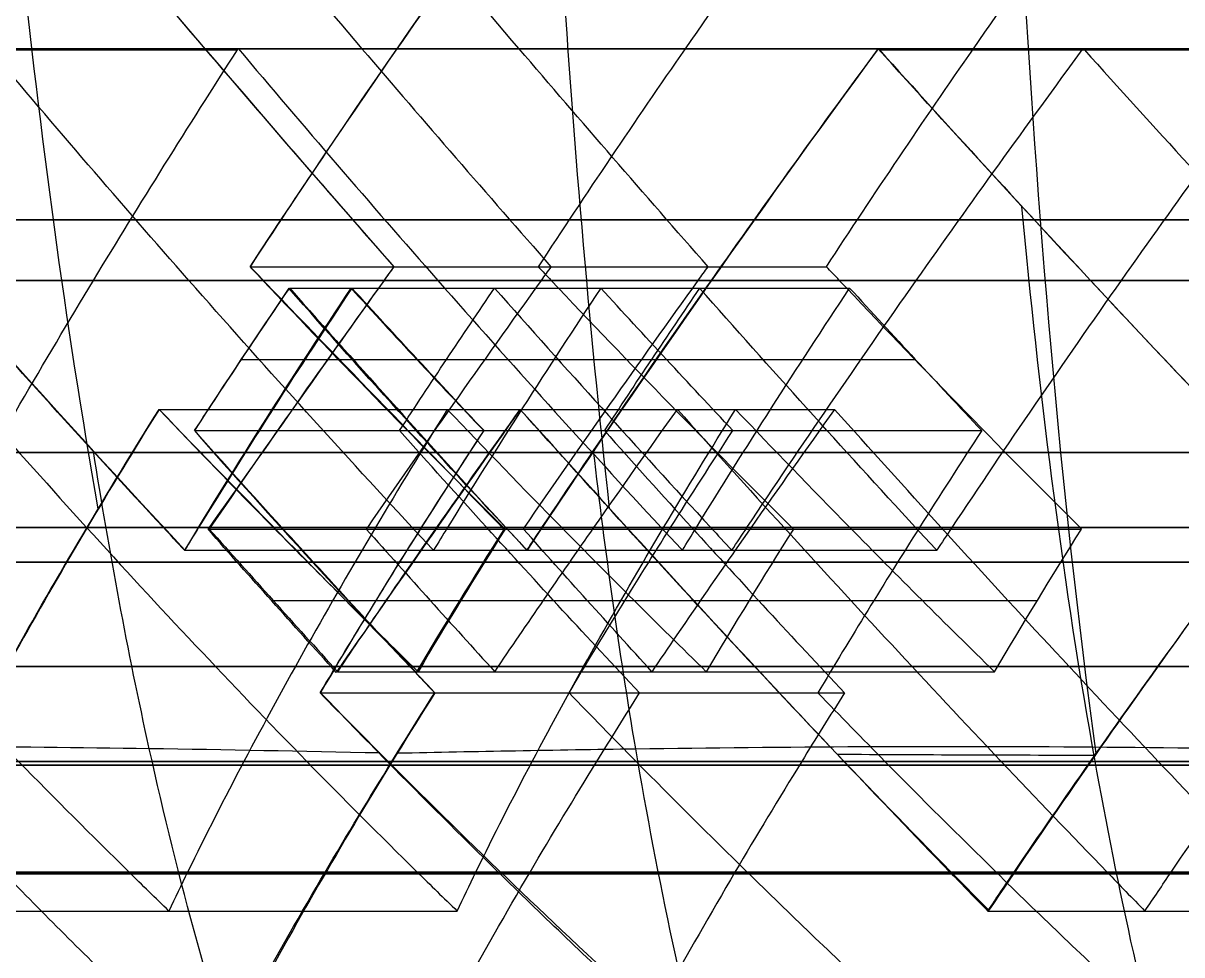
# Model space of a CAD drawing. Header units: millimetres. Extents: x -184 to 184, y -148 to 146.
# Drawn here: x -79.5 to -64.56, y -34.76 to -22.74 of the extents above; entities that cross this region are included whole.
import ezdxf

# ---------------------------------------------------------------- set-up
doc = ezdxf.new("R2010")
doc.units = ezdxf.units.MM
doc.header["$MEASUREMENT"] = 0
doc.layers.add('Tyre', color=7, linetype='Continuous', true_color=0x000000)

msp = doc.modelspace()

# ---------------------------------------------------------------- linework, layer by layer
at = {"layer": 'Tyre'}
for p, q in [((-83.149, -23.087, -102.206), (-76.733, -23.087, -94.319)), ((-83.14, -23.072, -102.217), (-76.724, -23.072, -94.33)), ((-83.139, -23.071, -102.217), (-76.723, -23.071, -94.331)), ((-83.139, -23.072, -102.218), (-76.722, -23.072, -94.331)), ((-77.154, -23.072, -106.676), (-73.104, -23.072, -97.35)), ((-74.677, -23.072, 108.425), (-67.246, -23.072, 101.485)), ((-68.472, -23.071, 112.571), (-63.189, -23.071, 103.884)), ((-68.472, -23.072, 112.57), (-63.19, -23.072, 103.883)), ((-68.471, -23.072, 112.571), (-63.188, -23.072, 103.884)), ((-68.458, -23.087, 112.577), (-63.175, -23.087, 103.89)), ((-76.571, -25.884, 106.511), (-69.141, -25.884, 99.572)), ((-74.717, -25.884, -107.82), (-70.666, -25.884, -98.495)), ((-85.005, -26.059, -99.978), (-78.588, -26.059, -92.092)), ((-80.567, -26.059, -103.588), (-74.151, -26.059, -95.701)), ((-76.406, -26.059, 106.586), (-68.975, -26.059, 99.647)), ((-74.843, -26.059, -107.689), (-70.793, -26.059, -98.364)), ((-70.624, -26.059, 110.606), (-65.341, -26.059, 101.919)), ((-65.737, -26.059, 113.579), (-60.455, -26.059, 104.892)), ((-76.06, -26.158, 106.904), (-70.778, -26.158, 98.217)), ((-75.258, -26.158, -107.47), (-68.842, -26.158, -99.583)), ((-76.679, -27.078, 106.225), (-71.396, -27.078, 97.538)), ((-74.412, -27.078, -107.826), (-67.995, -27.078, -99.939)), ((-77.744, -27.723, 105.198), (-70.313, -27.723, 98.258)), ((-73.088, -27.723, -108.485), (-69.037, -27.723, -99.159)), ((-77.286, -27.996, 105.532), (-72.003, -27.996, 96.845)), ((-73.555, -27.996, -108.165), (-67.139, -27.996, -100.279)), ((-86.108, -29.246, 98.063), (-78.677, -29.246, 91.123)), ((-78.67, -29.246, 104.068), (-71.24, -29.246, 97.128)), ((-77.687, -29.246, -104.882), (-71.271, -29.246, -96.995)), ((-77.234, -29.246, -105.215), (-70.818, -29.246, -97.328)), ((-77.098, -29.266, -105.176), (-73.047, -29.266, -95.85)), ((-77.084, -29.246, -105.192), (-73.034, -29.246, -95.867)), ((-76.269, -29.246, 105.817), (-68.839, -29.246, 98.877)), ((-76.16, -29.246, 105.985), (-70.878, -29.246, 97.298)), ((-74.359, -29.246, -107.257), (-67.942, -29.246, -99.37)), ((-74.164, -29.246, -107.303), (-70.113, -29.246, -97.977)), ((-73.302, -29.246, 107.862), (-65.872, -29.246, 100.922)), ((-73.282, -29.266, 107.869), (-65.852, -29.266, 100.929)), ((-73.273, -29.246, 108.011), (-67.991, -29.246, 99.324)), ((-72.808, -29.246, 108.326), (-67.525, -29.246, 99.639)), ((-71.712, -29.246, -108.979), (-67.661, -29.246, -99.654)), ((-77.414, -29.54, -104.991), (-70.998, -29.54, -97.104)), ((-73.002, -29.54, 108.105), (-67.719, -29.54, 99.418)), ((-76.274, -30.186, -105.489), (-72.224, -30.186, -96.163)), ((-73.853, -30.186, 107.198), (-66.422, -30.186, 100.258)), ((-75.441, -31.105, -105.779), (-71.391, -31.105, -96.453)), ((-74.405, -31.105, 106.51), (-66.975, -31.105, 99.57)), ((-75.667, -31.378, -105.631), (-69.251, -31.378, -97.745)), ((-74.191, -31.378, 106.673), (-68.908, -31.378, 97.986)), ((-83.269, -32.262, 99.361), (-75.839, -32.262, 92.421)), ((-80.365, -32.262, 101.702), (-72.934, -32.262, 94.762)), ((-74.803, -32.262, -105.91), (-68.387, -32.262, -98.023)), ((-74.742, -32.262, 105.953), (-69.46, -32.262, 97.266)), ((-68.915, -32.262, -109.784), (-64.864, -32.262, -100.458)), ((-65.737, -32.262, -111.737), (-61.686, -32.262, -102.411)), ((-81.847, -33.688, 99.901), (-74.416, -33.688, 92.961)), ((-81.09, -33.688, 100.51), (-73.659, -33.688, 93.571)), ((-75.602, -33.688, 104.738), (-70.32, -33.688, 96.051)), ((-73.371, -33.688, -106.313), (-66.955, -33.688, -98.427)), ((-67.549, -33.688, -110.068), (-63.499, -33.688, -100.743)), ((-66.722, -33.688, -110.577), (-62.671, -33.688, -101.252)), ((-81.331, -34.191, 100.078), (-73.901, -34.191, 93.138)), ((-67.061, -34.191, -110.151), (-63.01, -34.191, -100.825))]:
    msp.add_line(p, q, dxfattribs=at)
at = {"layer": 'Tyre', "extrusion": (0, 1, 0)}
for centre, radius in [((-0.002, 0, -23.072), 127.353), ((-0.002, 0, -25.28), 122.902), ((-0.002, 0, -26.059), 126.825), ((-0.002, 0, -28.277), 122.237), ((-0.002, 0, -29.246), 126.118), ((-0.002, 0, -29.694), 121.862), ((-0.002, 0, -31.039), 121.458), ((-0.002, 0, -32.262), 125.267), ((-0.002, 0, -32.312), 121.025), ((-0.002, 0, -33.688), 124.781), ((-0.002, 0, -33.709), 120.479)]:
    msp.add_circle(centre, radius, dxfattribs=at)
at = {"layer": 'Tyre'}
for points, knots in [([(-44.104, -25.214), (-44.422, -25.8), (-45.03, -26.906), (-45.916, -28.462), (-46.729, -29.826), (-47.479, -31.009), (-48.174, -32.029), (-48.826, -32.902), (-49.443, -33.644), (-50.037, -34.273), (-50.62, -34.811), (-51.256, -35.315), (-52.005, -35.814), (-52.89, -36.3), (-53.873, -36.739), (-54.916, -37.119), (-56.015, -37.449), (-57.161, -37.736), (-58.348, -37.988), (-59.569, -38.216), (-60.935, -38.448), (-62.107, -38.639), (-63.544, -38.882), (-65.857, -39.301), (-69.448, -40.037), (-73.02, -40.814), (-75.853, -41.4), (-78.5, -41.914), (-81.132, -42.355), (-83.677, -42.669), (-85.986, -42.877), (-88.747, -43.006), (-92.052, -43.027), (-95.53, -42.953), (-98.573, -42.845), (-100.859, -42.765), (-102.465, -42.714), (-104.165, -42.664), (-106.226, -42.583), (-108.05, -42.454), (-109.445, -42.297), (-110.431, -42.151), (-111.367, -41.972), (-112.3, -41.744), (-113.287, -41.429), (-114.312, -40.994), (-115.312, -40.436), (-116.23, -39.786), (-117.077, -39.039), (-117.864, -38.188), (-118.597, -37.23), (-119.279, -36.161), (-119.913, -34.98), (-120.501, -33.689), (-121.016, -32.364), (-121.47, -31.022), (-121.873, -29.676), (-122.379, -27.762), (-122.911, -25.337), (-123.444, -22.287), (-123.882, -19.123), (-124.238, -15.803), (-124.507, -12.476), (-124.699, -9.19), (-124.849, -5.37), (-124.896, -2.648), (-124.904, -1)], [-120.649004, -120.649004, -120.649004, -120.649004, -118.650702, -116.862627, -115.278043, -113.886013, -112.659991, -111.57623, -110.619273, -109.764185, -108.982805, -108.241804, -107.330881, -106.285945, -105.214455, -104.103595, -102.956919, -101.774926, -100.560273, -99.316969, -98.049825, -96.401874, -95.754745, -93.679159, -89.348161, -84.759548, -82.712049, -80.669318, -76.6709, -74.708043, -72.977287, -69.716501, -66.420043, -63.061128, -59.280374, -57.285758, -56.198777, -54.459689, -52.18611, -50.010515, -48.975492, -47.975653, -47.021046, -46.115651, -45.09644, -43.915354, -42.778406, -41.665801, -40.547217, -39.394425, -38.193605, -36.930675, -35.593952, -34.175832, -32.675947, -31.330744, -29.926467, -28.461055, -25.390839, -22.481232, -19.173422, -15.811868, -12.463584, -9.160915, -5.937875, -0.994422, -0.994422, -0.994422, -0.994422]), ([(-65.663, -32.161, -111.802), (-66.139, -28.699, -112.868), (-66.705, -21.608, -114.061), (-66.984, -13.237, -114.769), (-67.074, -8.215, -114.991), (-67.094, -6.644, -115.04)], [11.622363, 11.622363, 11.622363, 11.622363, 21.998391, 32.39871, 37.116955, 37.116955, 37.116955, 37.116955]), ([(-78.528, -29.005, 104.255), (-78.953, -26.588, 104.688), (-79.736, -20.674, 105.504), (-80.161, -14.317, 105.835), (-80.337, -10.35, 105.968), (-80.358, -9.844, 105.983)], [14.758479, 14.758479, 14.758479, 14.758479, 21.998391, 32.39871, 33.919074, 33.919074, 33.919074, 33.919074]), ([(-71.936, -29.005, -108.909), (-72.202, -26.588, -109.454), (-72.708, -20.674, -110.465), (-72.878, -14.317, -110.977), (-72.944, -10.35, -111.187), (-72.951, -9.844, -111.212)], [14.758479, 14.758479, 14.758479, 14.758479, 21.998391, 32.39871, 33.919074, 33.919074, 33.919074, 33.919074]), ([(-80.235, -19.416, -104.984), (-80.167, -19.498, -105.024), (-80.099, -19.58, -105.064), (-80.031, -19.662, -105.104), (-79.087, -20.797, -105.658), (-78.128, -21.934, -106.184), (-77.154, -23.072, -106.676), (-76.353, -24.009, -107.081), (-75.54, -24.947, -107.464), (-74.717, -25.884, -107.82)], [668.78662, 668.78662, 668.78662, 668.78662, 669.127981, 669.127981, 669.127981, 673.859453, 673.859453, 673.859453, 677.752953, 677.752953, 677.752953, 677.752953]), ([(-78.21, -19.416, -100.321), (-78.142, -19.498, -100.361), (-78.074, -19.58, -100.401), (-78.006, -19.662, -100.441), (-77.062, -20.797, -100.995), (-76.103, -21.934, -101.521), (-75.129, -23.072, -102.013), (-74.328, -24.009, -102.418), (-73.515, -24.947, -102.801), (-72.692, -25.884, -103.157)], [668.78662, 668.78662, 668.78662, 668.78662, 669.127981, 669.127981, 669.127981, 673.859453, 673.859453, 673.859453, 677.752953, 677.752953, 677.752953, 677.752953]), ([(-72.051, -19.416, 110.761), (-72.112, -19.498, 110.71), (-72.172, -19.58, 110.66), (-72.233, -19.662, 110.609), (-73.071, -20.797, 109.905), (-73.887, -21.934, 109.178), (-74.677, -23.072, 108.425), (-75.327, -24.009, 107.805), (-75.96, -24.947, 107.168), (-76.571, -25.884, 106.511)], [668.78662, 668.78662, 668.78662, 668.78662, 669.127981, 669.127981, 669.127981, 673.859453, 673.859453, 673.859453, 677.752953, 677.752953, 677.752953, 677.752953]), ([(-70.666, -25.884, -98.495), (-71.49, -24.947, -98.138), (-72.302, -24.009, -97.755), (-73.104, -23.072, -97.35), (-74.078, -21.934, -96.858), (-75.037, -20.797, -96.333), (-75.98, -19.662, -95.779), (-76.048, -19.58, -95.739), (-76.117, -19.498, -95.698), (-76.184, -19.416, -95.658)], [-677.752953, -677.752953, -677.752953, -677.752953, -673.859453, -673.859453, -673.859453, -669.127981, -669.127981, -669.127981, -668.78662, -668.78662, -668.78662, -668.78662]), ([(-68.335, -19.416, 107.291), (-68.396, -19.498, 107.24), (-68.457, -19.58, 107.19), (-68.517, -19.662, 107.139), (-69.356, -20.797, 106.435), (-70.172, -21.934, 105.708), (-70.962, -23.072, 104.955), (-71.612, -24.009, 104.335), (-72.244, -24.947, 103.698), (-72.856, -25.884, 103.041)], [668.78662, 668.78662, 668.78662, 668.78662, 669.127981, 669.127981, 669.127981, 673.859453, 673.859453, 673.859453, 677.752953, 677.752953, 677.752953, 677.752953]), ([(-69.141, -25.884, 99.572), (-68.529, -24.947, 100.228), (-67.896, -24.009, 100.865), (-67.246, -23.072, 101.485), (-66.457, -21.934, 102.238), (-65.64, -20.797, 102.965), (-64.802, -19.662, 103.669), (-64.742, -19.58, 103.72), (-64.681, -19.498, 103.771), (-64.62, -19.416, 103.821)], [-677.752953, -677.752953, -677.752953, -677.752953, -673.859453, -673.859453, -673.859453, -669.127981, -669.127981, -669.127981, -668.78662, -668.78662, -668.78662, -668.78662]), ([(-59.744, -25.884, 116.868), (-60.638, -24.95, 116.618), (-61.52, -24.013, 116.342), (-62.392, -23.072, 116.044), (-63.444, -21.939, 115.685), (-64.48, -20.802, 115.293), (-65.501, -19.662, 114.874), (-65.575, -19.58, 114.843), (-65.648, -19.498, 114.813), (-65.721, -19.416, 114.783)], [804.936805, 804.936805, 804.936805, 804.936805, 808.886961, 808.886961, 808.886961, 813.649053, 813.649053, 813.649053, 813.991134, 813.991134, 813.991134, 813.991134]), ([(-77.414, -29.54, -104.991), (-77.506, -29.442, -104.955), (-77.597, -29.344, -104.918), (-77.687, -29.246, -104.882), (-78.669, -28.19, -104.485), (-79.628, -27.127, -104.052), (-80.567, -26.059, -103.588), (-81.441, -25.067, -103.156), (-82.298, -24.071, -102.698), (-83.139, -23.071, -102.217)], [781.686392, 781.686392, 781.686392, 781.686392, 782.101856, 782.101856, 782.101856, 786.58964, 786.58964, 786.58964, 790.763389, 790.763389, 790.763389, 790.763389]), ([(-80.604, -29.54, -89.291), (-80.55, -29.442, -89.373), (-80.496, -29.344, -89.454), (-80.442, -29.246, -89.536), (-79.854, -28.19, -90.416), (-79.234, -27.127, -91.266), (-78.588, -26.059, -92.092), (-77.991, -25.072, -92.855), (-77.371, -24.08, -93.597), (-76.733, -23.087, -94.319), (-76.73, -23.082, -94.323), (-76.727, -23.077, -94.326), (-76.723, -23.071, -94.331)], [-799.840146, -799.840146, -799.840146, -799.840146, -799.424696, -799.424696, -799.424696, -794.937043, -794.937043, -794.937043, -790.783637, -790.783637, -790.783637, -790.763389, -790.763389, -790.763389, -790.763389]), ([(-74.206, -29.54, -101.047), (-74.297, -29.442, -101.011), (-74.388, -29.344, -100.975), (-74.479, -29.246, -100.938), (-75.461, -28.19, -100.542), (-76.42, -27.127, -100.108), (-77.359, -26.059, -99.644), (-78.233, -25.067, -99.213), (-79.089, -24.071, -98.755), (-79.931, -23.071, -98.274)], [781.686392, 781.686392, 781.686392, 781.686392, 782.101856, 782.101856, 782.101856, 786.58964, 786.58964, 786.58964, 790.763389, 790.763389, 790.763389, 790.763389]), ([(-76.723, -23.071, -94.331), (-75.881, -24.071, -94.812), (-75.025, -25.067, -95.269), (-74.151, -26.059, -95.701), (-73.211, -27.127, -96.165), (-72.252, -28.19, -96.598), (-71.271, -29.246, -96.995), (-71.18, -29.344, -97.032), (-71.089, -29.442, -97.068), (-70.998, -29.54, -97.104)], [-790.763389, -790.763389, -790.763389, -790.763389, -786.58964, -786.58964, -786.58964, -782.101856, -782.101856, -782.101856, -781.686392, -781.686392, -781.686392, -781.686392]), ([(-73.002, -29.54, 108.105), (-72.938, -29.442, 108.179), (-72.873, -29.344, 108.253), (-72.808, -29.246, 108.326), (-72.106, -28.19, 109.118), (-71.376, -27.127, 109.876), (-70.624, -26.059, 110.606), (-69.925, -25.067, 111.285), (-69.207, -24.071, 111.939), (-68.472, -23.071, 112.571)], [781.686392, 781.686392, 781.686392, 781.686392, 782.101856, 782.101856, 782.101856, 786.58964, 786.58964, 786.58964, 790.763389, 790.763389, 790.763389, 790.763389]), ([(-70.361, -29.54, 103.762), (-70.296, -29.442, 103.836), (-70.232, -29.344, 103.909), (-70.166, -29.246, 103.983), (-69.464, -28.19, 104.774), (-68.735, -27.127, 105.533), (-67.983, -26.059, 106.263), (-67.284, -25.067, 106.941), (-66.565, -24.071, 107.595), (-65.83, -23.071, 108.227)], [781.686392, 781.686392, 781.686392, 781.686392, 782.101856, 782.101856, 782.101856, 786.58964, 786.58964, 786.58964, 790.763389, 790.763389, 790.763389, 790.763389]), ([(-68.472, -23.071, 112.571), (-68.467, -23.077, 112.573), (-68.462, -23.082, 112.575), (-68.458, -23.087, 112.577), (-67.564, -24.08, 112.936), (-66.657, -25.072, 113.272), (-65.737, -26.059, 113.579), (-64.744, -27.127, 113.911), (-63.735, -28.19, 114.21), (-62.709, -29.246, 114.469), (-62.614, -29.344, 114.493), (-62.518, -29.442, 114.517), (-62.423, -29.54, 114.54)], [790.763389, 790.763389, 790.763389, 790.763389, 790.783637, 790.783637, 790.783637, 794.937043, 794.937043, 794.937043, 799.424696, 799.424696, 799.424696, 799.840146, 799.840146, 799.840146, 799.840146]), ([(-63.189, -23.071, 103.884), (-63.924, -24.071, 103.252), (-64.642, -25.067, 102.598), (-65.341, -26.059, 101.919), (-66.093, -27.127, 101.189), (-66.823, -28.19, 100.431), (-67.525, -29.246, 99.639), (-67.59, -29.344, 99.566), (-67.655, -29.442, 99.492), (-67.719, -29.54, 99.418)], [-790.763389, -790.763389, -790.763389, -790.763389, -786.58964, -786.58964, -786.58964, -782.101856, -782.101856, -782.101856, -781.686392, -781.686392, -781.686392, -781.686392]), ([(-65.83, -23.071, 108.227), (-65.825, -23.077, 108.23), (-65.821, -23.082, 108.231), (-65.816, -23.087, 108.233), (-64.922, -24.08, 108.593), (-64.016, -25.072, 108.928), (-63.096, -26.059, 109.235), (-62.102, -27.127, 109.567), (-61.093, -28.19, 109.866), (-60.067, -29.246, 110.126), (-59.972, -29.344, 110.15), (-59.877, -29.442, 110.173), (-59.782, -29.54, 110.197)], [790.763389, 790.763389, 790.763389, 790.763389, 790.783637, 790.783637, 790.783637, 794.937043, 794.937043, 794.937043, 799.424696, 799.424696, 799.424696, 799.840146, 799.840146, 799.840146, 799.840146]), ([(-79.012, -44.299, -94.141), (-79.32, -43.636, -94.519), (-81.316, -39.203, -96.969), (-83.248, -33.235, -99.303), (-84.143, -27.457, -100.377), (-84.424, -25.105, -100.713)], [-0.533993, -0.533993, -0.533993, -0.533993, 1.197755, 11.598073, 18.662915, 18.662915, 18.662915, 18.662915]), ([(-62.244, -44.299, 105.978), (-62.497, -43.636, 106.395), (-64.136, -39.203, 109.096), (-65.689, -33.235, 111.698), (-66.401, -27.457, 112.901), (-66.624, -25.105, 113.277)], [-0.533993, -0.533993, -0.533993, -0.533993, 1.197755, 11.598073, 18.662915, 18.662915, 18.662915, 18.662915]), ([(-74.717, -25.884, -107.82), (-74.759, -25.943, -107.777), (-74.801, -26.001, -107.733), (-74.843, -26.059, -107.689), (-75.613, -27.13, -106.889), (-76.362, -28.193, -106.058), (-77.084, -29.246, -105.192), (-77.089, -29.253, -105.187), (-77.093, -29.26, -105.181), (-77.098, -29.266, -105.176)], [677.752953, 677.752953, 677.752953, 677.752953, 678.005283, 678.005283, 678.005283, 682.634149, 682.634149, 682.634149, 682.663228, 682.663228, 682.663228, 682.663228]), ([(-76.571, -25.884, 106.511), (-76.516, -25.943, 106.536), (-76.461, -26.001, 106.561), (-76.406, -26.059, 106.586), (-75.394, -27.13, 107.044), (-74.36, -28.193, 107.471), (-73.302, -29.246, 107.862), (-73.296, -29.253, 107.864), (-73.289, -29.26, 107.867), (-73.282, -29.266, 107.869)], [677.752953, 677.752953, 677.752953, 677.752953, 678.005283, 678.005283, 678.005283, 682.634149, 682.634149, 682.634149, 682.663228, 682.663228, 682.663228, 682.663228]), ([(-72.692, -25.884, -103.157), (-72.734, -25.943, -103.114), (-72.776, -26.001, -103.07), (-72.818, -26.059, -103.027), (-73.588, -27.13, -102.226), (-74.336, -28.193, -101.395), (-75.059, -29.246, -100.529), (-75.064, -29.253, -100.524), (-75.068, -29.26, -100.518), (-75.073, -29.266, -100.513)], [677.752953, 677.752953, 677.752953, 677.752953, 678.005283, 678.005283, 678.005283, 682.634149, 682.634149, 682.634149, 682.663228, 682.663228, 682.663228, 682.663228]), ([(-73.047, -29.266, -95.85), (-73.043, -29.26, -95.856), (-73.038, -29.253, -95.861), (-73.034, -29.246, -95.867), (-72.311, -28.193, -96.733), (-71.563, -27.13, -97.563), (-70.793, -26.059, -98.364), (-70.751, -26.001, -98.408), (-70.709, -25.943, -98.451), (-70.666, -25.884, -98.495)], [-682.663228, -682.663228, -682.663228, -682.663228, -682.634149, -682.634149, -682.634149, -678.005283, -678.005283, -678.005283, -677.752953, -677.752953, -677.752953, -677.752953]), ([(-72.856, -25.884, 103.041), (-72.801, -25.943, 103.066), (-72.746, -26.001, 103.092), (-72.691, -26.059, 103.116), (-71.678, -27.13, 103.574), (-70.645, -28.193, 104.001), (-69.587, -29.246, 104.392), (-69.58, -29.253, 104.394), (-69.574, -29.26, 104.397), (-69.567, -29.266, 104.399)], [677.752953, 677.752953, 677.752953, 677.752953, 678.005283, 678.005283, 678.005283, 682.634149, 682.634149, 682.634149, 682.663228, 682.663228, 682.663228, 682.663228]), ([(-65.852, -29.266, 100.929), (-65.858, -29.26, 100.927), (-65.865, -29.253, 100.925), (-65.872, -29.246, 100.922), (-66.93, -28.193, 100.531), (-67.963, -27.13, 100.104), (-68.975, -26.059, 99.647), (-69.031, -26.001, 99.622), (-69.086, -25.943, 99.597), (-69.141, -25.884, 99.572)], [-682.663228, -682.663228, -682.663228, -682.663228, -682.634149, -682.634149, -682.634149, -678.005283, -678.005283, -678.005283, -677.752953, -677.752953, -677.752953, -677.752953]), ([(-75.258, -26.158, -107.47), (-75.942, -27.19, -106.745), (-76.603, -28.22, -105.994), (-77.234, -29.246, -105.215), (-77.295, -29.344, -105.14), (-77.355, -29.442, -105.066), (-77.414, -29.54, -104.991)], [776.969921, 776.969921, 776.969921, 776.969921, 781.275938, 781.275938, 781.275938, 781.686392, 781.686392, 781.686392, 781.686392]), ([(-76.06, -26.158, 106.904), (-75.148, -27.19, 107.305), (-74.219, -28.22, 107.676), (-73.273, -29.246, 108.011), (-73.183, -29.344, 108.043), (-73.093, -29.442, 108.074), (-73.002, -29.54, 108.105)], [776.969921, 776.969921, 776.969921, 776.969921, 781.275938, 781.275938, 781.275938, 781.686392, 781.686392, 781.686392, 781.686392]), ([(-72.05, -26.158, -103.527), (-72.734, -27.19, -102.801), (-73.394, -28.22, -102.051), (-74.026, -29.246, -101.271), (-74.086, -29.344, -101.197), (-74.146, -29.442, -101.122), (-74.206, -29.54, -101.047)], [776.969921, 776.969921, 776.969921, 776.969921, 781.275938, 781.275938, 781.275938, 781.686392, 781.686392, 781.686392, 781.686392]), ([(-73.419, -26.158, 102.56), (-72.507, -27.19, 102.962), (-71.578, -28.22, 103.333), (-70.632, -29.246, 103.667), (-70.542, -29.344, 103.699), (-70.451, -29.442, 103.731), (-70.361, -29.54, 103.762)], [776.969921, 776.969921, 776.969921, 776.969921, 781.275938, 781.275938, 781.275938, 781.686392, 781.686392, 781.686392, 781.686392]), ([(-70.998, -29.54, -97.104), (-70.938, -29.442, -97.179), (-70.878, -29.344, -97.253), (-70.818, -29.246, -97.328), (-70.186, -28.22, -98.107), (-69.525, -27.19, -98.858), (-68.842, -26.158, -99.583)], [-781.686392, -781.686392, -781.686392, -781.686392, -781.275938, -781.275938, -781.275938, -776.969921, -776.969921, -776.969921, -776.969921]), ([(-67.719, -29.54, 99.418), (-67.81, -29.442, 99.387), (-67.9, -29.344, 99.355), (-67.991, -29.246, 99.324), (-68.937, -28.22, 98.989), (-69.865, -27.19, 98.618), (-70.778, -26.158, 98.217)], [-781.686392, -781.686392, -781.686392, -781.686392, -781.275938, -781.275938, -781.275938, -776.969921, -776.969921, -776.969921, -776.969921]), ([(-65.842, -43.388), (-65.353, -43.291), (-64.206, -43.067), (-62.848, -42.821), (-61.013, -42.511), (-58.961, -42.183), (-56.242, -41.655), (-54.073, -41.07), (-52.364, -40.446), (-51.101, -39.882), (-50.082, -39.323), (-49.338, -38.845), (-48.716, -38.406), (-48.025, -37.859), (-46.945, -36.867), (-45.925, -35.701), (-44.934, -34.377), (-44.148, -33.225), (-43.329, -31.934), (-42.465, -30.485), (-41.543, -28.866), (-40.915, -27.724), (-40.589, -27.123)], [99.213806, 99.213806, 99.213806, 99.213806, 100.70943, 102.718372, 103.3544, 106.29178, 108.954666, 111.65885, 113.026025, 114.407114, 115.806088, 116.510675, 117.05802, 118.090547, 119.153589, 121.452516, 122.728115, 124.114757, 125.636115, 127.315191, 129.174642, 131.225469, 131.225469, 131.225469, 131.225469]), ([(-77.616, -34.191, 96.608), (-77.789, -34.024, 96.55), (-77.961, -33.856, 96.491), (-78.131, -33.688, 96.431), (-78.612, -33.216, 96.261), (-79.086, -32.74, 96.081), (-79.554, -32.262, 95.891), (-80.527, -31.266, 95.496), (-81.472, -30.26, 95.06), (-82.393, -29.246, 94.593), (-82.853, -28.74, 94.36), (-83.307, -28.232, 94.118), (-83.755, -27.723, 93.87)], [699.146423, 699.146423, 699.146423, 699.146423, 699.887678, 699.887678, 699.887678, 701.973631, 701.973631, 701.973631, 706.315002, 706.315002, 706.315002, 708.483339, 708.483339, 708.483339, 708.483339]), ([(-77.744, -27.723, 105.198), (-78.06, -28.231, 104.828), (-78.369, -28.739, 104.451), (-78.67, -29.246, 104.068), (-79.268, -30.254, 103.308), (-79.837, -31.261, 102.52), (-80.365, -32.262, 101.702), (-80.616, -32.738, 101.312), (-80.858, -33.214, 100.915), (-81.09, -33.688, 100.51), (-81.172, -33.856, 100.367), (-81.252, -34.024, 100.223), (-81.331, -34.191, 100.078)], [690.141445, 690.141445, 690.141445, 690.141445, 692.252978, 692.252978, 692.252978, 696.445415, 696.445415, 696.445415, 698.440735, 698.440735, 698.440735, 699.146423, 699.146423, 699.146423, 699.146423]), ([(-81.315, -34.181, 100.058), (-80.816, -33.112, 101.002), (-80.261, -32.038, 101.899), (-79.058, -29.878, 103.608), (-78.417, -28.802, 104.416), (-77.744, -27.723, 105.198)], [-196.453086, -196.453086, -196.453086, -196.453086, -191.92482, -191.92482, -187.448108, -187.448108, -187.448108, -187.448108]), ([(-80.04, -27.723, 90.4), (-79.591, -28.232, 90.648), (-79.137, -28.74, 90.89), (-78.677, -29.246, 91.123), (-77.757, -30.26, 91.59), (-76.811, -31.266, 92.026), (-75.839, -32.262, 92.421), (-75.371, -32.74, 92.611), (-74.897, -33.216, 92.792), (-74.416, -33.688, 92.961), (-74.245, -33.856, 93.021), (-74.073, -34.024, 93.08), (-73.901, -34.191, 93.138)], [-708.483339, -708.483339, -708.483339, -708.483339, -706.315002, -706.315002, -706.315002, -701.973631, -701.973631, -701.973631, -699.887678, -699.887678, -699.887678, -699.146423, -699.146423, -699.146423, -699.146423]), ([(-74.405, -31.105, 106.51), (-75.036, -30.489, 106.293), (-75.657, -29.87, 106.061), (-76.269, -29.246, 105.817), (-76.766, -28.741, 105.619), (-77.258, -28.233, 105.412), (-77.744, -27.723, 105.198)], [685.210677, 685.210677, 685.210677, 685.210677, 687.932616, 687.932616, 687.932616, 690.141445, 690.141445, 690.141445, 690.141445]), ([(-74.028, -27.723, 101.728), (-74.344, -28.231, 101.358), (-74.653, -28.739, 100.981), (-74.955, -29.246, 100.598), (-75.553, -30.253, 99.838), (-76.122, -31.261, 99.05), (-76.65, -32.262, 98.232), (-76.901, -32.738, 97.842), (-77.143, -33.214, 97.445), (-77.375, -33.688, 97.04), (-77.456, -33.856, 96.897), (-77.537, -34.024, 96.753), (-77.616, -34.191, 96.608)], [690.141445, 690.141445, 690.141445, 690.141445, 692.252978, 692.252978, 692.252978, 696.445415, 696.445415, 696.445415, 698.440735, 698.440735, 698.440735, 699.146423, 699.146423, 699.146423, 699.146423]), ([(-75.441, -31.105, -105.779), (-75.026, -30.489, -106.3), (-74.599, -29.87, -106.808), (-74.164, -29.246, -107.303), (-73.811, -28.741, -107.705), (-73.452, -28.233, -108.099), (-73.088, -27.723, -108.485)], [685.210677, 685.210677, 685.210677, 685.210677, 687.932616, 687.932616, 687.932616, 690.141445, 690.141445, 690.141445, 690.141445]), ([(-70.69, -31.105, 103.04), (-71.32, -30.489, 102.823), (-71.941, -29.87, 102.591), (-72.554, -29.246, 102.347), (-73.051, -28.741, 102.149), (-73.542, -28.233, 101.942), (-74.028, -27.723, 101.728)], [685.210677, 685.210677, 685.210677, 685.210677, 687.932616, 687.932616, 687.932616, 690.141445, 690.141445, 690.141445, 690.141445]), ([(-73.901, -34.191, 93.138), (-73.822, -34.024, 93.283), (-73.741, -33.856, 93.427), (-73.659, -33.688, 93.571), (-73.428, -33.214, 93.975), (-73.186, -32.738, 94.372), (-72.934, -32.262, 94.762), (-72.406, -31.261, 95.58), (-71.838, -30.253, 96.368), (-71.24, -29.246, 97.128), (-70.938, -28.739, 97.511), (-70.629, -28.231, 97.888), (-70.313, -27.723, 98.258)], [-699.146423, -699.146423, -699.146423, -699.146423, -698.440735, -698.440735, -698.440735, -696.445415, -696.445415, -696.445415, -692.252978, -692.252978, -692.252978, -690.141445, -690.141445, -690.141445, -690.141445]), ([(-73.416, -31.105, -101.116), (-73, -30.489, -101.637), (-72.574, -29.87, -102.145), (-72.139, -29.246, -102.64), (-71.786, -28.741, -103.042), (-71.426, -28.233, -103.436), (-71.062, -27.723, -103.822)], [685.210677, 685.210677, 685.210677, 685.210677, 687.932616, 687.932616, 687.932616, 690.141445, 690.141445, 690.141445, 690.141445]), ([(-67.048, -34.181, -110.129), (-68.105, -33.112, -109.975), (-69.136, -32.038, -109.752), (-71.149, -29.878, -109.191), (-72.125, -28.802, -108.858), (-73.088, -27.723, -108.485)], [-196.453086, -196.453086, -196.453086, -196.453086, -191.92482, -191.92482, -187.448108, -187.448108, -187.448108, -187.448108]), ([(-73.088, -27.723, -108.485), (-72.633, -28.231, -108.659), (-72.174, -28.739, -108.824), (-71.712, -29.246, -108.98), (-70.795, -30.254, -109.289), (-69.863, -31.261, -109.561), (-68.915, -32.262, -109.784), (-68.464, -32.738, -109.89), (-68.008, -33.214, -109.986), (-67.549, -33.688, -110.068), (-67.387, -33.856, -110.097), (-67.224, -34.024, -110.125), (-67.061, -34.191, -110.151)], [690.141445, 690.141445, 690.141445, 690.141445, 692.252978, 692.252978, 692.252978, 696.445415, 696.445415, 696.445415, 698.440735, 698.440735, 698.440735, 699.146423, 699.146423, 699.146423, 699.146423]), ([(-69.037, -27.723, -99.159), (-69.401, -28.233, -98.773), (-69.76, -28.741, -98.379), (-70.113, -29.246, -97.977), (-70.549, -29.87, -97.482), (-70.975, -30.489, -96.975), (-71.391, -31.105, -96.453)], [-690.141445, -690.141445, -690.141445, -690.141445, -687.932616, -687.932616, -687.932616, -685.210677, -685.210677, -685.210677, -685.210677]), ([(-71.062, -27.723, -103.822), (-70.607, -28.231, -103.996), (-70.149, -28.739, -104.161), (-69.687, -29.246, -104.317), (-68.77, -30.253, -104.626), (-67.837, -31.261, -104.898), (-66.889, -32.262, -105.121), (-66.438, -32.738, -105.227), (-65.983, -33.214, -105.323), (-65.524, -33.688, -105.405), (-65.362, -33.856, -105.435), (-65.199, -34.024, -105.462), (-65.036, -34.191, -105.488)], [690.141445, 690.141445, 690.141445, 690.141445, 692.252978, 692.252978, 692.252978, 696.445415, 696.445415, 696.445415, 698.440735, 698.440735, 698.440735, 699.146423, 699.146423, 699.146423, 699.146423]), ([(-70.313, -27.723, 98.258), (-69.827, -28.233, 98.473), (-69.336, -28.741, 98.679), (-68.839, -29.246, 98.877), (-68.226, -29.87, 99.121), (-67.605, -30.489, 99.353), (-66.975, -31.105, 99.57)], [-690.141445, -690.141445, -690.141445, -690.141445, -687.932616, -687.932616, -687.932616, -685.210677, -685.210677, -685.210677, -685.210677]), ([(-63.01, -34.191, -100.825), (-63.174, -34.024, -100.799), (-63.336, -33.856, -100.772), (-63.499, -33.688, -100.743), (-63.958, -33.214, -100.66), (-64.413, -32.738, -100.565), (-64.864, -32.262, -100.458), (-65.812, -31.261, -100.235), (-66.745, -30.253, -99.963), (-67.661, -29.246, -99.654), (-68.123, -28.739, -99.498), (-68.582, -28.231, -99.333), (-69.037, -27.723, -99.159)], [-699.146423, -699.146423, -699.146423, -699.146423, -698.440735, -698.440735, -698.440735, -696.445415, -696.445415, -696.445415, -692.252978, -692.252978, -692.252978, -690.141445, -690.141445, -690.141445, -690.141445]), ([(-67.061, -34.191, -110.151), (-66.949, -34.024, -110.294), (-66.836, -33.856, -110.436), (-66.722, -33.688, -110.577), (-66.401, -33.216, -110.974), (-66.072, -32.74, -111.36), (-65.737, -32.262, -111.737), (-65.038, -31.266, -112.521), (-64.312, -30.26, -113.266), (-63.563, -29.246, -113.977), (-63.189, -28.74, -114.332), (-62.809, -28.232, -114.679), (-62.425, -27.723, -115.018)], [699.146423, 699.146423, 699.146423, 699.146423, 699.887678, 699.887678, 699.887678, 701.973631, 701.973631, 701.973631, 706.315002, 706.315002, 706.315002, 708.483339, 708.483339, 708.483339, 708.483339]), ([(-62.439, -27.729, -115.044), (-63.261, -28.818, -114.323), (-64.053, -29.895, -113.558), (-65.591, -32.047, -111.912), (-66.33, -33.115, -111.033), (-67.048, -34.181, -110.129)], [-205.790002, -205.790002, -205.790002, -205.790002, -201.163707, -201.163707, -196.453086, -196.453086, -196.453086, -196.453086]), ([(-65.036, -34.191, -105.488), (-64.924, -34.024, -105.631), (-64.81, -33.856, -105.774), (-64.696, -33.688, -105.914), (-64.376, -33.216, -106.311), (-64.047, -32.74, -106.697), (-63.711, -32.262, -107.074), (-63.013, -31.266, -107.858), (-62.286, -30.26, -108.603), (-61.538, -29.246, -109.314), (-61.164, -28.74, -109.669), (-60.784, -28.232, -110.016), (-60.4, -27.723, -110.356)], [699.146423, 699.146423, 699.146423, 699.146423, 699.887678, 699.887678, 699.887678, 701.973631, 701.973631, 701.973631, 706.315002, 706.315002, 706.315002, 708.483339, 708.483339, 708.483339, 708.483339]), ([(-74.191, -31.378, 106.673), (-74.857, -30.67, 106.464), (-75.513, -29.959, 106.233), (-76.16, -29.246, 105.985), (-76.539, -28.83, 105.84), (-76.914, -28.413, 105.689), (-77.286, -27.996, 105.532)], [769.643776, 769.643776, 769.643776, 769.643776, 772.627114, 772.627114, 772.627114, 774.369193, 774.369193, 774.369193, 774.369193]), ([(-75.667, -31.378, -105.631), (-75.247, -30.67, -106.189), (-74.81, -29.959, -106.73), (-74.359, -29.246, -107.257), (-74.096, -28.83, -107.564), (-73.828, -28.413, -107.867), (-73.555, -27.996, -108.165)], [769.643776, 769.643776, 769.643776, 769.643776, 772.627114, 772.627114, 772.627114, 774.369193, 774.369193, 774.369193, 774.369193]), ([(-71.55, -31.378, 102.33), (-72.215, -30.67, 102.12), (-72.872, -29.959, 101.89), (-73.519, -29.246, 101.641), (-73.897, -28.83, 101.496), (-74.272, -28.413, 101.345), (-74.644, -27.996, 101.189)], [769.643776, 769.643776, 769.643776, 769.643776, 772.627114, 772.627114, 772.627114, 774.369193, 774.369193, 774.369193, 774.369193]), ([(-72.459, -31.378, -101.688), (-72.039, -30.67, -102.245), (-71.601, -29.959, -102.787), (-71.151, -29.246, -103.313), (-70.887, -28.83, -103.621), (-70.619, -28.413, -103.924), (-70.347, -27.996, -104.222)], [769.643776, 769.643776, 769.643776, 769.643776, 772.627114, 772.627114, 772.627114, 774.369193, 774.369193, 774.369193, 774.369193]), ([(-72.003, -27.996, 96.845), (-71.631, -28.413, 97.002), (-71.256, -28.83, 97.153), (-70.878, -29.246, 97.298), (-70.23, -29.959, 97.546), (-69.574, -30.67, 97.777), (-68.908, -31.378, 97.986)], [-774.369193, -774.369193, -774.369193, -774.369193, -772.627114, -772.627114, -772.627114, -769.643776, -769.643776, -769.643776, -769.643776]), ([(-67.139, -27.996, -100.279), (-67.411, -28.413, -99.98), (-67.679, -28.83, -99.678), (-67.942, -29.246, -99.37), (-68.393, -29.959, -98.843), (-68.83, -30.67, -98.302), (-69.251, -31.378, -97.745)], [-774.369193, -774.369193, -774.369193, -774.369193, -772.627114, -772.627114, -772.627114, -769.643776, -769.643776, -769.643776, -769.643776]), ([(-73.628, -44.343, -98.48), (-73.935, -43.666, -98.868), (-75.899, -39.209, -101.337), (-77.517, -34.257, -103.262), (-78.386, -29.554, -104.263), (-78.59, -28.26, -104.497)], [-0.561064, -0.561064, -0.561064, -0.561064, 1.197755, 11.598073, 15.499946, 15.499946, 15.499946, 15.499946]), ([(-68.136, -44.343, 102.357), (-68.398, -43.666, 102.776), (-70.067, -39.209, 105.454), (-71.339, -34.257, 107.623), (-71.991, -29.554, 108.777), (-72.143, -28.26, 109.047)], [-0.561064, -0.561064, -0.561064, -0.561064, 1.197755, 11.598073, 15.499946, 15.499946, 15.499946, 15.499946]), ([(-85.652, -31.378, 90.854), (-85.382, -31.673, 90.988), (-85.109, -31.968, 91.12), (-84.834, -32.262, 91.247), (-84.387, -32.74, 91.455), (-83.932, -33.216, 91.654), (-83.471, -33.688, 91.842), (-82.948, -34.224, 92.055), (-82.416, -34.756, 92.255), (-81.873, -35.282, 92.438), (-81.349, -35.791, 92.615), (-80.815, -36.295, 92.776), (-80.271, -36.793, 92.92), (-79.883, -37.148, 93.022), (-79.49, -37.499, 93.115), (-79.091, -37.846, 93.197)], [713.589352, 713.589352, 713.589352, 713.589352, 714.855887, 714.855887, 714.855887, 716.91733, 716.91733, 716.91733, 719.25161, 719.25161, 719.25161, 721.506692, 721.506692, 721.506692, 723.1131, 723.1131, 723.1131, 723.1131]), ([(-75.375, -37.846, 89.727), (-75.774, -37.499, 89.645), (-76.168, -37.148, 89.552), (-76.556, -36.793, 89.45), (-77.1, -36.295, 89.307), (-77.634, -35.791, 89.145), (-78.158, -35.282, 88.968), (-78.701, -34.756, 88.785), (-79.233, -34.224, 88.586), (-79.756, -33.688, 88.373), (-80.217, -33.216, 88.184), (-80.672, -32.74, 87.985), (-81.119, -32.262, 87.777), (-81.394, -31.968, 87.65), (-81.667, -31.673, 87.518), (-81.937, -31.378, 87.384)], [-723.1131, -723.1131, -723.1131, -723.1131, -721.506692, -721.506692, -721.506692, -719.25161, -719.25161, -719.25161, -716.91733, -716.91733, -716.91733, -714.855887, -714.855887, -714.855887, -713.589352, -713.589352, -713.589352, -713.589352]), ([(-77.82, -37.846, 100.725), (-77.658, -37.499, 101.099), (-77.487, -37.148, 101.465), (-77.308, -36.793, 101.824), (-77.057, -36.295, 102.328), (-76.79, -35.791, 102.818), (-76.51, -35.282, 103.295), (-76.221, -34.756, 103.789), (-75.917, -34.224, 104.27), (-75.602, -33.688, 104.738), (-75.324, -33.216, 105.152), (-75.037, -32.74, 105.557), (-74.742, -32.262, 105.953), (-74.561, -31.968, 106.196), (-74.377, -31.673, 106.436), (-74.191, -31.378, 106.673)], [760.119507, 760.119507, 760.119507, 760.119507, 761.726025, 761.726025, 761.726025, 763.981245, 763.981245, 763.981245, 766.315649, 766.315649, 766.315649, 768.377189, 768.377189, 768.377189, 769.643776, 769.643776, 769.643776, 769.643776]), ([(-74.187, -31.376, 106.668), (-74.863, -32.447, 105.804), (-75.494, -33.499, 104.895), (-76.713, -35.673, 102.87), (-77.246, -36.71, 101.817), (-77.779, -37.817, 100.677)], [-266.950439, -266.950439, -266.950439, -266.950439, -262.4026, -262.4026, -257.42617, -257.42617, -257.42617, -257.42617]), ([(-68.847, -37.846, -107.058), (-69.253, -37.499, -107.031), (-69.656, -37.148, -106.993), (-70.054, -36.793, -106.944), (-70.613, -36.295, -106.877), (-71.164, -35.791, -106.789), (-71.707, -35.282, -106.686), (-72.27, -34.756, -106.578), (-72.824, -34.224, -106.453), (-73.371, -33.688, -106.313), (-73.854, -33.216, -106.19), (-74.331, -32.74, -106.055), (-74.803, -32.262, -105.91), (-75.093, -31.968, -105.821), (-75.381, -31.673, -105.728), (-75.667, -31.378, -105.631)], [760.119507, 760.119507, 760.119507, 760.119507, 761.726025, 761.726025, 761.726025, 763.981245, 763.981245, 763.981245, 766.315649, 766.315649, 766.315649, 768.377189, 768.377189, 768.377189, 769.643776, 769.643776, 769.643776, 769.643776]), ([(-75.663, -31.376, -105.626), (-74.623, -32.447, -105.973), (-73.555, -33.499, -106.263), (-71.239, -35.673, -106.734), (-70.068, -36.71, -106.884), (-68.816, -37.817, -107.005)], [-266.950439, -266.950439, -266.950439, -266.950439, -262.4026, -262.4026, -257.42617, -257.42617, -257.42617, -257.42617]), ([(-75.178, -37.846, 96.381), (-75.016, -37.499, 96.755), (-74.845, -37.148, 97.121), (-74.667, -36.793, 97.48), (-74.415, -36.295, 97.984), (-74.149, -35.791, 98.475), (-73.869, -35.282, 98.952), (-73.579, -34.756, 99.446), (-73.276, -34.224, 99.926), (-72.961, -33.688, 100.395), (-72.683, -33.216, 100.809), (-72.396, -32.74, 101.213), (-72.101, -32.262, 101.609), (-71.92, -31.968, 101.852), (-71.736, -31.673, 102.093), (-71.55, -31.378, 102.33)], [760.119507, 760.119507, 760.119507, 760.119507, 761.726025, 761.726025, 761.726025, 763.981245, 763.981245, 763.981245, 766.315649, 766.315649, 766.315649, 768.377189, 768.377189, 768.377189, 769.643776, 769.643776, 769.643776, 769.643776]), ([(-68.908, -31.378, 97.986), (-69.095, -31.673, 97.749), (-69.279, -31.968, 97.509), (-69.46, -32.262, 97.266), (-69.754, -32.74, 96.87), (-70.042, -33.216, 96.465), (-70.32, -33.688, 96.051), (-70.634, -34.224, 95.583), (-70.938, -34.756, 95.102), (-71.228, -35.282, 94.608), (-71.507, -35.791, 94.131), (-71.774, -36.295, 93.641), (-72.025, -36.793, 93.137), (-72.204, -37.148, 92.778), (-72.375, -37.499, 92.411), (-72.537, -37.846, 92.038)], [-769.643776, -769.643776, -769.643776, -769.643776, -768.377189, -768.377189, -768.377189, -766.315649, -766.315649, -766.315649, -763.981245, -763.981245, -763.981245, -761.726025, -761.726025, -761.726025, -760.119507, -760.119507, -760.119507, -760.119507]), ([(-65.638, -37.846, -103.115), (-66.045, -37.499, -103.088), (-66.447, -37.148, -103.049), (-66.846, -36.793, -103.001), (-67.405, -36.295, -102.933), (-67.956, -35.791, -102.846), (-68.499, -35.282, -102.742), (-69.062, -34.756, -102.635), (-69.616, -34.224, -102.51), (-70.163, -33.688, -102.37), (-70.646, -33.216, -102.246), (-71.123, -32.74, -102.111), (-71.595, -32.262, -101.966), (-71.885, -31.968, -101.877), (-72.173, -31.673, -101.784), (-72.459, -31.378, -101.688)], [760.119507, 760.119507, 760.119507, 760.119507, 761.726025, 761.726025, 761.726025, 763.981245, 763.981245, 763.981245, 766.315649, 766.315649, 766.315649, 768.377189, 768.377189, 768.377189, 769.643776, 769.643776, 769.643776, 769.643776]), ([(-69.251, -31.378, -97.745), (-68.965, -31.673, -97.841), (-68.677, -31.968, -97.934), (-68.387, -32.262, -98.023), (-67.915, -32.74, -98.168), (-67.438, -33.216, -98.303), (-66.955, -33.688, -98.427), (-66.408, -34.224, -98.566), (-65.853, -34.756, -98.691), (-65.291, -35.282, -98.799), (-64.748, -35.791, -98.902), (-64.196, -36.295, -98.99), (-63.637, -36.793, -99.058), (-63.239, -37.148, -99.106), (-62.837, -37.499, -99.144), (-62.43, -37.846, -99.172)], [-769.643776, -769.643776, -769.643776, -769.643776, -768.377189, -768.377189, -768.377189, -766.315649, -766.315649, -766.315649, -763.981245, -763.981245, -763.981245, -761.726025, -761.726025, -761.726025, -760.119507, -760.119507, -760.119507, -760.119507]), ([(-74.9, -32.153, -105.869), (-75.909, -32.132, -105.157), (-78.688, -32.078, -103.063), (-83.291, -32.047, -99.381), (-86.732, -32.132, -96.412), (-88.388, -32.157, -94.878)], [-9.535562, -9.535562, -9.535562, -9.535562, -5.796303, 1.091495, 7.862348, 7.862348, 7.862348, 7.862348]), ([(-74.671, -32.153, 106.031), (-73.662, -32.132, 106.743), (-70.759, -32.078, 108.66), (-65.748, -32.047, 111.764), (-61.799, -32.132, 114.013), (-59.798, -32.157, 115.058)], [-9.535562, -9.535562, -9.535562, -9.535562, -5.796303, 1.091495, 7.862348, 7.862348, 7.862348, 7.862348])]:
    msp.add_open_spline(points, degree=3, knots=knots, dxfattribs=at)
for points in [[(-74.714, -25.883, -107.816), (-76.61, -23.72, -106.989), (-78.445, -21.569, -106.04), (-80.235, -19.416, -104.984)], [(-76.568, -25.883, 106.507), (-75.154, -23.72, 108.017), (-73.646, -21.569, 109.428), (-72.051, -19.416, 110.761)], [(-65.721, -19.416, 114.783), (-63.888, -21.462, 115.537), (-61.677, -23.863, 116.324), (-59.752, -25.887, 116.884)], [(-83.142, -23.072, -102.22), (-81.347, -25.198, -103.24), (-79.362, -27.446, -104.212), (-77.411, -29.538, -104.987)], [(-68.474, -23.072, 112.574), (-70.036, -25.198, 111.225), (-71.616, -27.446, 109.68), (-72.999, -29.538, 108.101)], [(-62.42, -29.538, 114.535), (-64.476, -27.435, 114.038), (-66.55, -25.213, 113.354), (-68.474, -23.072, 112.574)], [(-77.112, -29.272, -105.195), (-76.315, -28.142, -106.071), (-75.523, -27.017, -106.956), (-74.714, -25.883, -107.816)], [(-73.296, -29.272, 107.889), (-74.388, -28.142, 107.431), (-75.488, -27.017, 106.982), (-76.568, -25.883, 106.507)], [(-77.411, -29.538, -104.987), (-76.738, -28.42, -105.866), (-76.021, -27.294, -106.693), (-75.268, -26.161, -107.484)], [(-76.07, -26.161, 106.917), (-76.487, -26.776, 106.471), (-76.895, -27.388, 106.012), (-77.289, -27.997, 105.537)], [(-77.286, -27.996, 105.532), (-76.886, -27.385, 105.999), (-76.477, -26.772, 106.456), (-76.06, -26.158, 106.904)], [(-72.999, -29.538, 108.101), (-74.054, -28.42, 107.761), (-75.073, -27.294, 107.363), (-76.07, -26.161, 106.917)], [(-75.268, -26.161, -107.484), (-74.707, -26.776, -107.727), (-74.138, -27.388, -107.958), (-73.559, -27.997, -108.17)], [(-73.555, -27.996, -108.165), (-74.13, -27.385, -107.945), (-74.697, -26.772, -107.713), (-75.258, -26.158, -107.47)], [(-74.644, -27.996, 101.189), (-74.244, -27.385, 101.656), (-73.835, -26.772, 102.113), (-73.419, -26.158, 102.56)], [(-70.347, -27.996, -104.222), (-70.921, -27.385, -104.001), (-71.489, -26.772, -103.769), (-72.05, -26.158, -103.527)], [(-70.778, -26.158, 98.217), (-71.194, -26.772, 97.769), (-71.603, -27.385, 97.312), (-72.003, -27.996, 96.845)], [(-68.842, -26.158, -99.583), (-68.281, -26.772, -99.826), (-67.713, -27.385, -100.058), (-67.139, -27.996, -100.279)], [(-77.744, -27.723, 105.198), (-76.65, -28.858, 105.664), (-75.535, -29.984, 106.099), (-74.426, -31.114, 106.538)], [(-73.088, -27.723, -108.485), (-73.893, -28.858, -107.611), (-74.676, -29.984, -106.705), (-75.461, -31.114, -105.808)], [(-77.289, -27.997, 105.537), (-76.286, -29.134, 105.973), (-75.259, -30.26, 106.357), (-74.187, -31.376, 106.668)], [(-73.559, -27.997, -108.17), (-74.306, -29.134, -107.371), (-75.011, -30.26, -106.532), (-75.663, -31.376, -105.626)], [(-75.461, -31.114, -105.808), (-76.016, -30.499, -105.616), (-76.565, -29.885, -105.411), (-77.112, -29.272, -105.195)], [(-77.098, -29.266, -105.176), (-76.552, -29.879, -105.391), (-76, -30.493, -105.593), (-75.441, -31.105, -105.779)], [(-75.073, -29.266, -100.513), (-74.527, -29.879, -100.729), (-73.974, -30.493, -100.931), (-73.416, -31.105, -101.116)], [(-74.426, -31.114, 106.538), (-74.06, -30.499, 106.997), (-73.682, -29.885, 107.446), (-73.296, -29.272, 107.889)], [(-73.282, -29.266, 107.869), (-73.668, -29.879, 107.427), (-74.044, -30.493, 106.974), (-74.405, -31.105, 106.51)], [(-71.391, -31.105, -96.453), (-71.949, -30.493, -96.268), (-72.501, -29.879, -96.066), (-73.047, -29.266, -95.85)], [(-69.567, -29.266, 104.399), (-69.953, -29.879, 103.957), (-70.328, -30.493, 103.504), (-70.69, -31.105, 103.04)], [(-66.975, -31.105, 99.57), (-66.613, -30.493, 100.034), (-66.238, -29.879, 100.487), (-65.852, -29.266, 100.929)], [(-65.679, -32.185, -111.782), (-66.793, -32.183, -111.124), (-67.901, -32.178, -110.451), (-68.998, -32.173, -109.763)]]:
    msp.add_open_spline(points, degree=3, dxfattribs=at)

doc.saveas('drawing.dxf')
